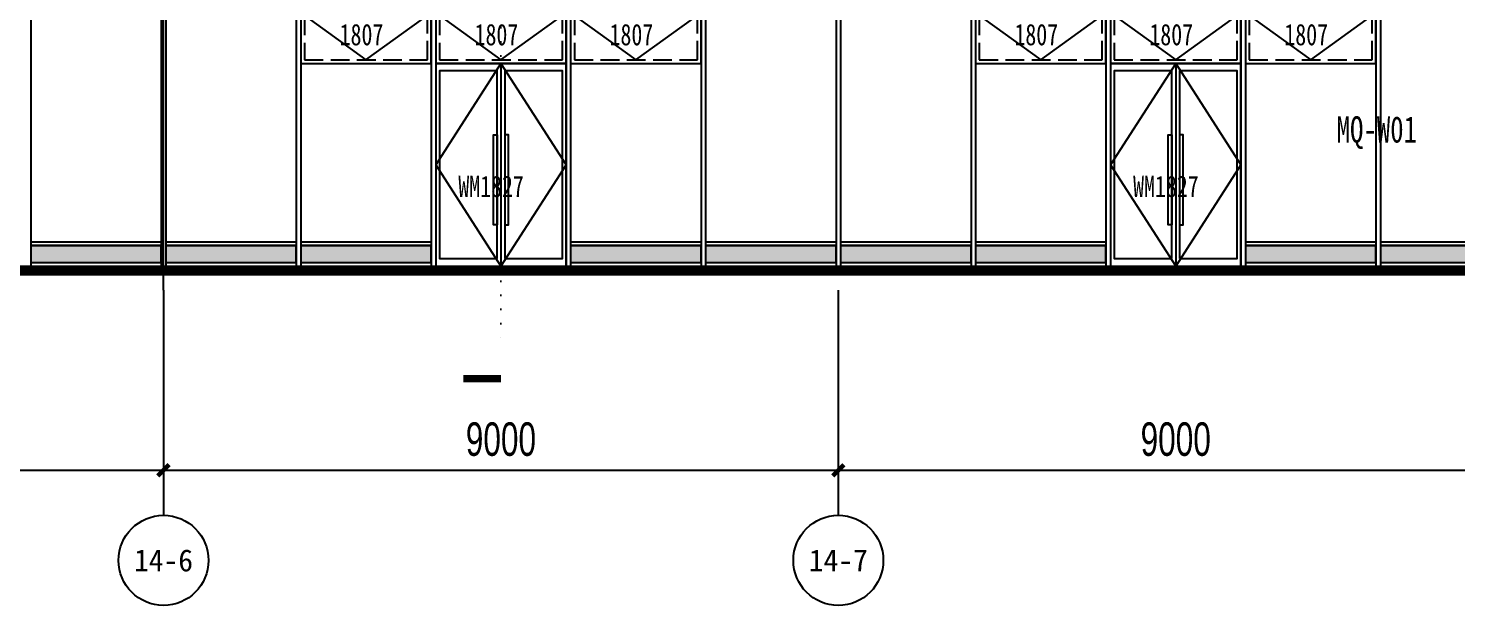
# Model space of a CAD drawing. Extents: x -483182 to 812890, y -390528 to -214858.
# Drawn here: x 22095 to 41139, y -326149 to -318465 of the extents above; entities that cross this region are included whole.
import ezdxf
from ezdxf.enums import TextEntityAlignment as Align

# ---------------------------------------------------------------- set-up
doc = ezdxf.new("R2010")
doc.units = 0
doc.header["$LTSCALE"] = 1000
doc.header["$MEASUREMENT"] = 0
doc.linetypes.add('DASH', pattern=[0.35, 0.25, -0.1])
doc.linetypes.add('DOT2', pattern=[0.125, 0, -0.125])
for name, color, linetype in [('01-标注_符号', 200, 'Continuous'), ('01-标注_轴线坐标', 132, 'Continuous'), ('02-TEXT_轴号', 7, 'Continuous'), ('05-填充_168', 168, 'Continuous'), ('05-填充_18', 18, 'Continuous'), ('A-C_窗', 140, 'Continuous'), ('A-C_门', 150, 'Continuous'), ('AXIS_TEXT', 7, 'Continuous'), ('E-立面轮廓', 241, 'Continuous')]:
    doc.layers.add(name, color=color, linetype=linetype)
doc.layers.add('04-不打印_辅助线', color=165, linetype='Continuous', plot=False)
doc.styles.add('_TCH_AXIS', font='STXIHEI_0.TTF', dxfattribs={"width": 0.75})
doc.styles.add('_TCH_DIM_T3', font='ros.shx', dxfattribs={"width": 0.705882, "bigfont": 'jd.shx'})
doc.styles.add('COMPLEX', font='COMPLEX')
doc.styles.get("Standard").update_dxf_attribs({"font": 'STXIHEI_0.TTF', "width": 0.75})
doc.dimstyles.new('_TCH_ARCH&&150', dxfattribs={"dimtxt": 446.25, "dimasz": 150, "dimexe": 375, "dimexo": 450, "dimgap": 189.375, "dimtad": 1, "dimdec": 0, "dimzin": 0, "dimdsep": 46, "dimtxsty": '_TCH_DIM_T3', "dimblk": 'ARCHTICK', "dimcen": 0.09, "dimclrt": 7, "dimazin": 2, "dimtfac": 1, "dimtdec": 0, "dimtix": 1, "dimtmove": 2, "dimatfit": 3, "dimfxl": 0, "dimtolj": 1, "dimtzin": 0, "dimarcsym": 0})

# ---------------------------------------------------------------- blocks, each defined once
blk = doc.blocks.new('kdytu')
at = {"layer": '05-填充_168'}
h = blk.add_hatch(color=256, dxfattribs=at)
h.dxf.hatch_style = 1
h.paths.add_polyline_path([(0, 50), (1740, 50), (1740, 275), (0, 275)])
for points in [[(0, 325), (1740, 325)], [(0, 275), (1740, 275)], [(0, 50), (1740, 50)], [(0, 0), (1740, 0)]]:
    blk.add_lwpolyline(points)
blk.add_lwpolyline([(0, 50), (1740, 50), (1740, 275), (0, 275)], close=True)
blk = doc.blocks.new('*U50')
at = {"layer": 'A-C_窗'}
blk.add_blockref('kdytu', (-870, -162.5), dxfattribs=at)
blk = doc.blocks.new('*U51')
at = {"layer": 'A-C_窗', "color": 0, "linetype": 'ByBlock', "lineweight": -2, "transparency": 16777216}
for p in [(28800, 0), (30600, 0), (32400, 0)]:
    blk.add_blockref('*U50', p, dxfattribs=at)
blk = doc.blocks.new('*U52')
at = {"layer": 'A-C_窗'}
blk.add_blockref('kdytu', (-870, -162.5), dxfattribs=at)
blk = doc.blocks.new('*U53')
at = {"layer": 'A-C_窗', "color": 0, "linetype": 'ByBlock', "lineweight": -2, "transparency": 16777216}
for p in [(0, 0), (1800, 0), (3600, 0), (5400, 0)]:
    blk.add_blockref('*U52', p, dxfattribs=at)
blk = doc.blocks.new('*U54')
at = {"layer": 'A-C_窗'}
blk.add_blockref('kdytu', (-870, -162.5), dxfattribs=at)
blk = doc.blocks.new('*U55')
at = {"layer": 'A-C_窗', "color": 0, "linetype": 'ByBlock', "lineweight": -2, "transparency": 16777216}
for p in [(0, 0), (1800, 0), (3600, 0), (5400, 0), (7200, 0), (9000, 0), (10800, 0)]:
    blk.add_blockref('*U54', p, dxfattribs=at)
blk = doc.blocks.new('A$C2E0A5E3B')
blk.add_lwpolyline([(-5, 0), (1735, 0), (1735, 675), (-5, 675)], close=True)
for points in [[(-5, 675), (865, 50)], [(865, 50), (1735, 675)]]:
    blk.add_lwpolyline(points)
at = {"linetype": 'DASH'}
blk.add_lwpolyline([(45, 50), (1685, 50), (1685, 625), (45, 625)], close=True, dxfattribs=at)
at = {"layer": '04-不打印_辅助线', "width": 0.75}
blk.add_text('1807', height=285.4, dxfattribs=at).set_placement((514, 242))
blk = doc.blocks.new('*U67')
at = {"layer": 'A-C_窗'}
blk.add_blockref('A$C2E0A5E3B', (-865, -337.5), dxfattribs=at)
blk = doc.blocks.new('*U68')
at = {"layer": 'A-C_窗', "color": 0, "linetype": 'ByBlock', "lineweight": -2, "transparency": 16777216}
for p in [(0, 0), (1800, 0), (3600, 0)]:
    blk.add_blockref('*U67', p, dxfattribs=at)
blk = doc.blocks.new('*U69')
at = {"layer": 'A-C_窗'}
blk.add_blockref('A$C2E0A5E3B', (-865, -337.5), dxfattribs=at)
blk = doc.blocks.new('*U70')
at = {"layer": 'A-C_窗', "color": 0, "linetype": 'ByBlock', "lineweight": -2, "transparency": 16777216}
for p in [(0, 0), (1800, 0), (3600, 0)]:
    blk.add_blockref('*U69', p, dxfattribs=at)
blk = doc.blocks.new('wm1827')
for points in [[(-1735, 0), (5, 0), (5, 2700), (-1735, 2700)], [(-915, 100), (-915, 2600), (-1685, 2600), (-1685, 100)], [(-815, 100), (-45, 100), (-45, 2600), (-815, 2600)], [(-915, 550), (-965, 550), (-965, 1750), (-915, 1750)], [(-815, 550), (-765, 550), (-765, 1750), (-815, 1750)]]:
    blk.add_lwpolyline(points, close=True)
for points in [[(-865, 2700), (-1735, 1350), (-865, 0)], [(-865, 2700), (-865, 0)], [(-865, 2700), (5, 1350), (-865, 0)]]:
    blk.add_lwpolyline(points)
at = {"layer": '04-不打印_辅助线', "style": '_TCH_AXIS', "width": 0.75}
blk.add_text('WM1827', height=285.4, dxfattribs=at).set_placement((-1433, 920))
blk = doc.blocks.new('*U491')
at = {"layer": '01-标注_符号', "color": 51, "linetype": 'DOT2', "ltscale": 1.5}
blk.add_line((0, 23500), (0, 0), dxfattribs=at)
at = {"layer": '01-标注_符号'}
blk.add_lwpolyline([(-500, -500, 100, 100, 0), (0, -500, 0, 0, 0), (0, 0, 0, 0, 0)], format="xyseb", dxfattribs=at)
blk = doc.blocks.new('_AXISO')
blk.add_circle((0, 0), 0.5)
at = {"layer": 'AXIS_TEXT', "style": 'COMPLEX', "width": 1.041667}
blk.add_attdef('A', text='', height=0.56, dxfattribs=at).set_placement((-0.25, -0.28), (0.25, -0.28), align=Align.FIT)
blk = doc.blocks.new('_ArchTick')
at = {"color": 0, "linetype": 'ByBlock', "const_width": 0.4}
blk.add_lwpolyline([(-0.5, -0.5), (0.5, 0.5)], dxfattribs=at)
blk = doc.blocks.new('*D767')
at = {"layer": '01-标注_轴线坐标', "color": 0, "lineweight": -2, "transparency": 16777216}
for p, q in [((14895, -323337), (14895, -324724)), ((23895, -323337), (23895, -324724)), ((14895, -324349), (23895, -324349))]:
    blk.add_line(p, q, dxfattribs=at)
at = {"layer": 'Defpoints', "color": 0, "transparency": 16777216}
for p in [(14895, -322887), (23895, -322887), (23895, -324349)]:
    blk.add_point(p, dxfattribs=at)
at = {"layer": '01-标注_轴线坐标', "color": 0, "lineweight": -2, "transparency": 16777216, "xscale": 150, "yscale": 150, "zscale": 150, "rotation": 180}
blk.add_blockref('_ArchTick', (14895, -324349), dxfattribs=at)
at = {"layer": '01-标注_轴线坐标', "color": 0, "lineweight": -2, "transparency": 16777216, "xscale": 150, "yscale": 150, "zscale": 150}
blk.add_blockref('_ArchTick', (23895, -324349), dxfattribs=at)
at = {"layer": '01-标注_轴线坐标', "color": 7, "transparency": 16777216, "insert": (19395, -323937), "char_height": 446.2, "attachment_point": 5, "style": '_TCH_DIM_T3'}
blk.add_mtext('\\A1;9000', dxfattribs=at)
blk = doc.blocks.new('*D768')
at = {"layer": '01-标注_轴线坐标', "color": 0, "lineweight": -2, "transparency": 16777216}
for p, q in [((23895, -323337), (23895, -324724)), ((32895, -323337), (32895, -324724)), ((23895, -324349), (32895, -324349))]:
    blk.add_line(p, q, dxfattribs=at)
at = {"layer": 'Defpoints', "color": 0, "transparency": 16777216}
for p in [(23895, -322887), (32895, -322887), (32895, -324349)]:
    blk.add_point(p, dxfattribs=at)
at = {"layer": '01-标注_轴线坐标', "color": 0, "lineweight": -2, "transparency": 16777216, "xscale": 150, "yscale": 150, "zscale": 150, "rotation": 180}
blk.add_blockref('_ArchTick', (23895, -324349), dxfattribs=at)
at = {"layer": '01-标注_轴线坐标', "color": 0, "lineweight": -2, "transparency": 16777216, "xscale": 150, "yscale": 150, "zscale": 150}
blk.add_blockref('_ArchTick', (32895, -324349), dxfattribs=at)
at = {"layer": '01-标注_轴线坐标', "color": 7, "transparency": 16777216, "insert": (28395, -323937), "char_height": 446.2, "attachment_point": 5, "style": '_TCH_DIM_T3'}
blk.add_mtext('\\A1;9000', dxfattribs=at)
blk = doc.blocks.new('*D769')
at = {"layer": '01-标注_轴线坐标', "color": 0, "lineweight": -2, "transparency": 16777216}
for p, q in [((32895, -323337), (32895, -324724)), ((41895, -323337), (41895, -324724)), ((32895, -324349), (41895, -324349))]:
    blk.add_line(p, q, dxfattribs=at)
at = {"layer": 'Defpoints', "color": 0, "transparency": 16777216}
for p in [(32895, -322887), (41895, -322887), (41895, -324349)]:
    blk.add_point(p, dxfattribs=at)
at = {"layer": '01-标注_轴线坐标', "color": 0, "lineweight": -2, "transparency": 16777216, "xscale": 150, "yscale": 150, "zscale": 150, "rotation": 180}
blk.add_blockref('_ArchTick', (32895, -324349), dxfattribs=at)
at = {"layer": '01-标注_轴线坐标', "color": 0, "lineweight": -2, "transparency": 16777216, "xscale": 150, "yscale": 150, "zscale": 150}
blk.add_blockref('_ArchTick', (41895, -324349), dxfattribs=at)
at = {"layer": '01-标注_轴线坐标', "color": 7, "transparency": 16777216, "insert": (37395, -323937), "char_height": 446.2, "attachment_point": 5, "style": '_TCH_DIM_T3'}
blk.add_mtext('\\A1;9000', dxfattribs=at)

msp = doc.modelspace()

# ---------------------------------------------------------------- linework, layer by layer
at = {"layer": '01-标注_轴线坐标'}
for p, q in [((23895, -321949.2), (23895, -324949.2)), ((32895, -321949.2), (32895, -324949.2))]:
    msp.add_line(p, q, dxfattribs=at)
at = {"layer": '04-不打印_辅助线'}
msp.add_line((23895, -321949.2), (23895, -302284), dxfattribs=at)
for points in [[(-29082.7, -321629.4), (480719.6, -321629.4)], [(-29082.7, -321729.4), (480719.6, -321729.4)]]:
    msp.add_lwpolyline(points, dxfattribs=at)
at = {"layer": '05-填充_18', "const_width": 100}
for points in [[(-4875, -321679.4), (31125, -321679.4)], [(31125, -321679.4), (40125, -321679.4)], [(40125, -321679.4), (53465, -321679.4)]]:
    msp.add_lwpolyline(points, dxfattribs=at)
at = {"layer": 'A-C_窗'}
for p, q in [((22125, -317579.4), (22125, -321629.4)), ((23865, -317579.4), (23865, -321629.4)), ((23925, -317579.4), (23925, -321629.4)), ((25665, -317579.4), (25665, -321629.4)), ((25725, -317579.4), (25725, -321629.4)), ((27465, -317579.4), (27465, -321629.4)), ((27525, -317579.4), (27525, -321629.4)), ((29265, -317579.4), (29265, -321629.4)), ((29325, -317579.4), (29325, -321629.4)), ((31065, -317579.4), (31065, -321629.4)), ((31125, -317579.4), (31125, -321629.4)), ((32865, -317579.4), (32865, -321629.4)), ((32925, -317579.4), (32925, -321629.4)), ((34665, -317579.4), (34665, -321629.4)), ((34725, -317579.4), (34725, -321629.4)), ((36465, -317579.4), (36465, -321629.4)), ((36525, -317579.4), (36525, -321629.4)), ((38265, -317579.4), (38265, -321629.4)), ((38325, -317579.4), (38325, -321629.4)), ((40065, -317579.4), (40065, -321629.4)), ((40125, -317579.4), (40125, -321629.4))]:
    msp.add_line(p, q, dxfattribs=at)
at = {"layer": 'E-立面轮廓', "const_width": 50}
msp.add_lwpolyline([(-18864, -317579.4), (90587, -317579.4), (90587, -321729.4), (-18864, -321729.4)], close=True, dxfattribs=at)
msp.add_lwpolyline([(110624, -321729.4), (-31120.5, -321729.4)], dxfattribs=at)

# ---------------------------------------------------------------- block references
at = {"layer": '01-标注_符号'}
msp.add_blockref('*U491', (28395, -322629.4), dxfattribs=at)
at = {"layer": '01-标注_轴线坐标'}
ref = msp.add_blockref('_AXISO', (23895, -325549.2), dxfattribs=dict(at, xscale=1200, yscale=1200, zscale=1200))
ref.add_attrib('A', '14-6', dxfattribs={"layer": '02-TEXT_轴号', "height": 293.79, "style": '_TCH_AXIS', "width": 1.337942}).set_placement((23501.5, -325696.1), (24288.5, -325696.1), align=Align.FIT)
ref = msp.add_blockref('_AXISO', (32895, -325549.2), dxfattribs=dict(at, xscale=1200, yscale=1200, zscale=1200))
ref.add_attrib('A', '14-7', dxfattribs={"layer": '02-TEXT_轴号', "height": 290.39, "style": '_TCH_AXIS', "width": 1.355782}).set_placement((32500.9, -325694.4), (33289.1, -325694.4), align=Align.FIT)
at = {"layer": 'A-C_窗'}
for name, p in [('*U68', (26595, -318591.9)), ('*U70', (35595, -318591.9)), ('*U51', (-5805, -321466.9)), ('*U53', (30195, -321466.9)), ('*U55', (39195, -321466.9))]:
    msp.add_blockref(name, p, dxfattribs=at)
at = {"layer": 'A-C_门'}
for p in [(29260, -321629.4), (38260, -321629.4)]:
    msp.add_blockref('wm1827', p, dxfattribs=at)

# ---------------------------------------------------------------- texts
at = {"layer": '01-标注_符号', "color": 7, "width": 0.75}
msp.add_text('MQ-W01', height=350, dxfattribs=at).set_placement((39541.5, -319983.2))

# ---------------------------------------------------------------- dimensions: what is measured, and where the dimension line sits
at = {"layer": '01-标注_轴线坐标'}
for p1, p2, picture, middle in [((14895, -322886.7), (23895, -322886.7), '*D767', (19395, -323936.7)), ((23895, -322886.7), (32895, -322886.7), '*D768', (28395, -323936.7)), ((32895, -322886.7), (41895, -322886.7), '*D769', (37395, -323936.7))]:
    dim = msp.add_aligned_dim(p1=p1, p2=p2, distance=-1462.5, dimstyle='_TCH_ARCH&&150', dxfattribs=at)
    dim.commit()
    dim.dimension.update_dxf_attribs({"geometry": picture, "text_midpoint": middle})

doc.saveas('drawing.dxf')
